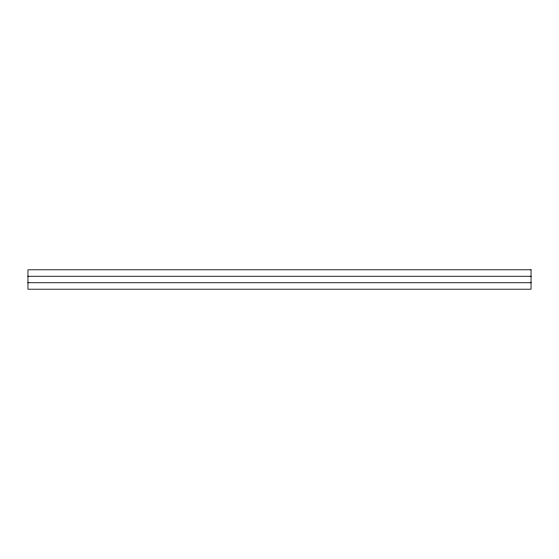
<?xml version="1.0" encoding="UTF-8"?>
<svg xmlns="http://www.w3.org/2000/svg" width="559" height="559" viewBox="0 0 559 559"><rect width="100%" height="100%" fill="white"/><g stroke="black" fill="none" stroke-linecap="round" stroke-linejoin="round"><path stroke-width="0.84" d="M27.95 276.265L531.05 276.265M27.95 282.735L531.05 282.735M531.05 269.794L27.95 269.794L27.95 289.206L531.05 289.206L531.05 269.794"/></g></svg>
